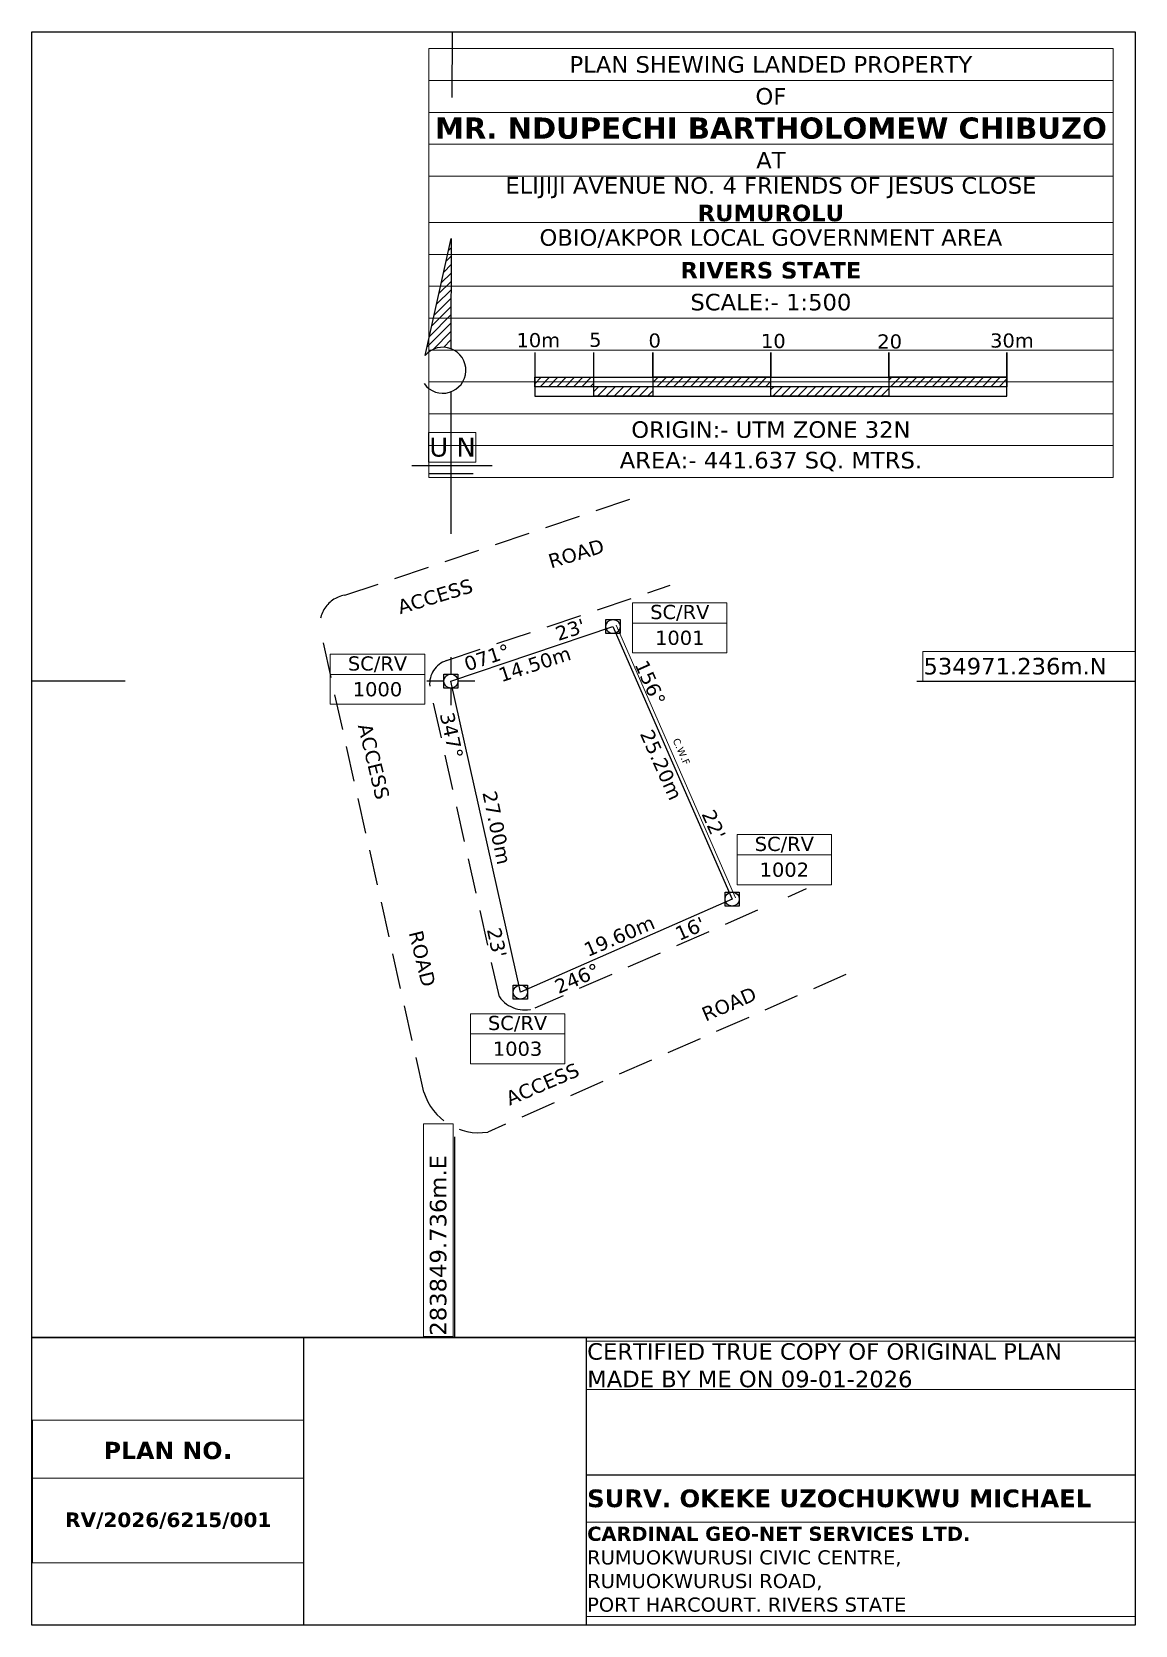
# Model space of a CAD drawing. Extents: x 283814 to 283908, y 534891 to 535026.
import ezdxf

# ---------------------------------------------------------------- set-up
doc = ezdxf.new("R2010")
doc.units = 0
doc.header["$MEASUREMENT"] = 0
doc.linetypes.add('DASHEDX2', pattern=[1.5, 1, -0.5])
for name, color, linetype in [('CADA_BEARING_DIST', 7, 'Continuous'), ('CADA_BORDER', 7, 'Continuous'), ('CADA_CERTIFICATION', 7, 'Continuous'), ('CADA_EASTARROW', 7, 'Continuous'), ('CADA_EASTCOORDINATES', 7, 'Continuous'), ('CADA_INTERIORBORDER', 7, 'Continuous'), ('CADA_NORTHARROW', 7, 'Continuous'), ('CADA_NORTHCOORDINATES', 7, 'Continuous'), ('CADA_PILLARNUMBERS', 7, 'Continuous'), ('CADA_PILLARS', 7, 'Continuous'), ('CADA_PLANNUMBER', 7, 'Continuous'), ('CADA_PRIMARYPILLAR_ARROWS', 7, 'Continuous'), ('CADA_ROAD', 7, 'DASHEDX2'), ('CADA_SCALEBAR', 7, 'Continuous'), ('CADA_SURVEYOR', 7, 'Continuous'), ('CADA_TITLEBLOCK', 7, 'Continuous')]:
    doc.layers.add(name, color=color, linetype=linetype)
doc.layers.add('CADA_BOUNDARY', color=1, linetype='Continuous', lineweight=25)
doc.layers.add('CADA_CWF', color=7, linetype='Continuous', lineweight=15)
doc.styles.get("Standard").update_dxf_attribs({"font": 'verdanab.ttf', "height": 1.8})

# ---------------------------------------------------------------- blocks, each defined once
blk = doc.blocks.new('*T4')
at = {"layer": 'Defpoints', "color": 8, "linetype": 'ByBlock', "lineweight": 0, "transparency": 16777216}
for p, q in [((0, 0), (46.5, 0)), ((0, 0), (0, -4.07)), ((46.5, 0), (46.5, -4.07)), ((0, -4.07), (46.5, -4.07))]:
    blk.add_line(p, q, dxfattribs=at)
at = {"layer": 'CADA_CERTIFICATION', "color": 0, "transparency": 16777216, "insert": (0.06, -2.04), "char_height": 1.8, "width": 46.38, "attachment_point": 4}
blk.add_mtext('{\\fVerdana|b0|i0|c0|p34;\\H0.77778x;\\C256;CERTIFIED TRUE COPY OF ORIGINAL PLAN \\PMADE BY ME ON 09-01-2026}', dxfattribs=at)
blk = doc.blocks.new('*T5')
at = {"layer": 'Defpoints', "color": 8, "linetype": 'ByBlock', "lineweight": 0, "transparency": 16777216}
for p, q in [((0, 0), (46.5, 0)), ((0, 0), (0, -12)), ((46.5, 0), (46.5, -12)), ((0, -4), (46.5, -4)), ((0, -12), (46.5, -12))]:
    blk.add_line(p, q, dxfattribs=at)
at = {"layer": 'CADA_SURVEYOR', "color": 0, "transparency": 16777216, "width": 46.38, "attachment_point": 4}
for s, insert, char_height in [('{\\C256;SURV. OKEKE UZOCHUKWU MICHAEL}', (0.06, -2), 1.5001), ('{\\C256;CARDINAL GEO-NET SERVICES LTD.\\fVerdana|b0|i0|c0|p34;\\PRUMUOKWURUSI CIVIC CENTRE, \\PRUMUOKWURUSI ROAD,\\PPORT HARCOURT. RIVERS STATE}', (0.06, -8), 1.2)]:
    blk.add_mtext(s, dxfattribs=dict(at, insert=insert, char_height=char_height))
blk = doc.blocks.new('*T6')
at = {"layer": 'Defpoints', "color": 8, "linetype": 'ByBlock', "lineweight": 0, "transparency": 16777216}
for p, q in [((0, 0), (23, 0)), ((0, 0), (0, -12.09)), ((23, 0), (23, -12.09)), ((0, -4.92), (23, -4.92)), ((0, -12.09), (23, -12.09))]:
    blk.add_line(p, q, dxfattribs=at)
at = {"layer": 'CADA_PLANNUMBER', "color": 0, "transparency": 16777216, "char_height": 1.8, "width": 22.88, "attachment_point": 5}
for s, insert in [('{\\H0.8125x;\\C256;PLAN NO\\H1.154x;.}', (11.5, -2.46)), ('{\\H0.68751x;\\C256;RV/2026/6215/001}', (11.5, -8.51))]:
    blk.add_mtext(s, dxfattribs=dict(at, insert=insert))
blk = doc.blocks.new('*T7')
at = {"layer": 'Defpoints', "color": 8, "linetype": 'ByBlock', "lineweight": 0, "transparency": 16777216}
for p, q in [((0, 0), (8, 0)), ((0, 0), (0, -4.24)), ((8, 0), (8, -4.24)), ((0, -1.72), (8, -1.72)), ((0, -4.24), (8, -4.24))]:
    blk.add_line(p, q, dxfattribs=at)
at = {"layer": 'CADA_PILLARNUMBERS', "color": 0, "transparency": 16777216, "char_height": 1.2, "width": 7.88, "attachment_point": 5}
for s, insert in [('{\\fVerdana|b0|i0|c0|p34;\\C256;SC/RV}', (4, -0.86)), ('{\\fVerdana|b0|i0|c0|p34;\\C256;1001}', (4, -2.98))]:
    blk.add_mtext(s, dxfattribs=dict(at, insert=insert))
blk = doc.blocks.new('*T8')
at = {"layer": 'Defpoints', "color": 8, "linetype": 'ByBlock', "lineweight": 0, "transparency": 16777216}
for p, q in [((0, 0), (58, 0)), ((0, 0), (0, -36.34)), ((58, 0), (58, -36.34)), ((0, -2.7), (58, -2.7)), ((0, -5.4), (58, -5.4)), ((0, -8.1), (58, -8.1)), ((0, -10.8), (58, -10.8)), ((0, -14.74), (58, -14.74)), ((0, -17.44), (58, -17.44)), ((0, -20.14), (58, -20.14)), ((0, -22.84), (58, -22.84)), ((0, -25.54), (58, -25.54)), ((0, -28.24), (58, -28.24)), ((0, -30.94), (58, -30.94)), ((0, -33.64), (58, -33.64)), ((0, -36.34), (58, -36.34))]:
    blk.add_line(p, q, dxfattribs=at)
at = {"layer": 'CADA_TITLEBLOCK', "color": 0, "lineweight": 0, "transparency": 16777216, "width": 57.88, "attachment_point": 5}
for s, insert, char_height in [('{\\fVerdana|b0|i0|c0|p34;PLAN SHEWING LANDED PROPERTY}', (29, -1.35), 1.4), ('{\\fVerdana|b0|i0|c0|p34;OF}', (29, -4.05), 1.4), ('MR. NDUPECHI BARTHOLOMEW CHIBUZO', (29, -6.75), 1.8), ('{\\fVerdana|b0|i0|c0|p34;AT}', (29, -9.45), 1.4), ('{\\fVerdana|b0|i0|c0|p34;ELIJIJI AVENUE NO. 4 FRIENDS OF JESUS CLOSE \\P}RUMUROLU', (29, -12.77), 1.4), ('{\\fVerdana|b0|i0|c0|p34;OBIO/AKPOR LOCAL GOVERNMENT AREA}', (29, -16.09), 1.4), ('RIVERS STATE', (29, -18.79), 1.4), ('{\\fVerdana|b0|i0|c0|p34;SCALE:- 1:500}', (29, -21.49), 1.4), ('{\\fVerdana|b0|i0|c0|p34;\\C5;ORIGIN:- UTM ZONE 32N}', (29, -32.29), 1.4), ('{\\fVerdana|b0|i0|c0|p34;\\C1;AREA:- 441.637 SQ. MTRS.}', (29, -34.99), 1.4)]:
    blk.add_mtext(s, dxfattribs=dict(at, insert=insert, char_height=char_height))
blk = doc.blocks.new('*T9')
at = {"layer": 'Defpoints', "color": 8, "linetype": 'ByBlock', "lineweight": 0, "transparency": 16777216}
for p, q in [((0, 0), (0, 18)), ((0, 18), (2.52, 18)), ((2.52, 0), (2.52, 18)), ((0, 0), (2.52, 0))]:
    blk.add_line(p, q, dxfattribs=at)
at = {"layer": 'CADA_EASTCOORDINATES', "color": 0, "transparency": 16777216, "insert": (1.26, 0.06), "char_height": 1.8, "width": 17.88, "attachment_point": 4, "rotation": 90}
blk.add_mtext('{\\fVerdana|b0|i0|c0|p34;\\H0.77778x;\\C256;283849.736m.E}', dxfattribs=at)
blk = doc.blocks.new('*T10')
at = {"layer": 'Defpoints', "color": 8, "linetype": 'ByBlock', "lineweight": 0, "transparency": 16777216}
for p, q in [((0, 0), (18, 0)), ((0, 0), (0, -2.52)), ((18, 0), (18, -2.52)), ((0, -2.52), (18, -2.52))]:
    blk.add_line(p, q, dxfattribs=at)
at = {"layer": 'CADA_NORTHCOORDINATES', "color": 0, "transparency": 16777216, "insert": (0.06, -1.26), "char_height": 1.8, "width": 17.88, "attachment_point": 4}
blk.add_mtext('{\\fVerdana|b0|i0|c0|p34;\\H0.77778x;\\C256;534971.236m.N}', dxfattribs=at)
blk = doc.blocks.new('PEG_SYMBOL')
at = {"color": 7}
blk.add_lwpolyline([(-0.6, 0.6), (0.6, 0.6), (0.6, -0.6), (-0.6, -0.6)], close=True, dxfattribs=at)
blk.add_circle((0, 0), 0.6, dxfattribs=at)
blk = doc.blocks.new('*T11')
at = {"layer": 'Defpoints', "color": 8, "linetype": 'ByBlock', "lineweight": 0, "transparency": 16777216}
for p, q in [((0, 0), (8, 0)), ((0, 0), (0, -4.24)), ((8, 0), (8, -4.24)), ((0, -1.72), (8, -1.72)), ((0, -4.24), (8, -4.24))]:
    blk.add_line(p, q, dxfattribs=at)
at = {"layer": 'CADA_PILLARNUMBERS', "color": 0, "transparency": 16777216, "char_height": 1.2, "width": 7.88, "attachment_point": 5}
for s, insert in [('{\\fVerdana|b0|i0|c0|p34;\\C256;SC/RV}', (4, -0.86)), ('{\\fVerdana|b0|i0|c0|p34;\\C256;1000}', (4, -2.98))]:
    blk.add_mtext(s, dxfattribs=dict(at, insert=insert))
blk = doc.blocks.new('*T12')
at = {"layer": 'Defpoints', "color": 8, "linetype": 'ByBlock', "lineweight": 0, "transparency": 16777216}
for p, q in [((0, 0), (8, 0)), ((0, 0), (0, -4.24)), ((8, 0), (8, -4.24)), ((0, -1.72), (8, -1.72)), ((0, -4.24), (8, -4.24))]:
    blk.add_line(p, q, dxfattribs=at)
at = {"layer": 'CADA_PILLARNUMBERS', "color": 0, "transparency": 16777216, "char_height": 1.2, "width": 7.88, "attachment_point": 5}
for s, insert in [('{\\fVerdana|b0|i0|c0|p34;\\C256;SC/RV}', (4, -0.86)), ('{\\fVerdana|b0|i0|c0|p34;\\C256;1002}', (4, -2.98))]:
    blk.add_mtext(s, dxfattribs=dict(at, insert=insert))
blk = doc.blocks.new('*T13')
at = {"layer": 'Defpoints', "color": 8, "linetype": 'ByBlock', "lineweight": 0, "transparency": 16777216}
for p, q in [((0, 0), (8, 0)), ((0, 0), (0, -4.24)), ((8, 0), (8, -4.24)), ((0, -1.72), (8, -1.72)), ((0, -4.24), (8, -4.24))]:
    blk.add_line(p, q, dxfattribs=at)
at = {"layer": 'CADA_PILLARNUMBERS', "color": 0, "transparency": 16777216, "char_height": 1.2, "width": 7.88, "attachment_point": 5}
for s, insert in [('{\\fVerdana|b0|i0|c0|p34;\\C256;SC/RV}', (4, -0.86)), ('{\\fVerdana|b0|i0|c0|p34;\\C256;1003}', (4, -2.98))]:
    blk.add_mtext(s, dxfattribs=dict(at, insert=insert))
blk = doc.blocks.new('BORDER_BLOCK')
at = {"layer": 'CADA_BORDER'}
for p, q in [((283814.23, 534915.62), (283907.73, 534915.62)), ((283837.26, 534915.62), (283837.26, 534891.25)), ((283861.22, 534915.62), (283861.22, 534891.25)), ((283861.22, 534903.98), (283907.73, 534903.98))]:
    blk.add_line(p, q, dxfattribs=at)
blk.add_lwpolyline([(283814.23, 535026.25), (283907.73, 535026.25), (283907.73, 534891.25), (283814.23, 534891.25)], close=True, dxfattribs=at)
blk = doc.blocks.new('*T15')
at = {"layer": 'Defpoints', "color": 8, "linetype": 'ByBlock', "lineweight": 0, "transparency": 16777216}
for p, q in [((0, 0), (4, 0)), ((0, 0), (0, -2.52)), ((4, 0), (4, -2.52)), ((0, -2.52), (4, -2.52))]:
    blk.add_line(p, q, dxfattribs=at)
at = {"layer": 'CADA_NORTHARROW', "color": 0, "transparency": 16777216, "insert": (0.06, -1.26), "char_height": 1.6, "width": 3.88, "attachment_point": 4}
blk.add_mtext('{\\fVerdana|b0|i0|c0|p34;\\C256;U N}', dxfattribs=at)
blk = doc.blocks.new('*T16')
at = {"layer": 'Defpoints', "color": 8, "linetype": 'ByBlock', "lineweight": 0, "transparency": 16777216}
for p, q in [((0, 0), (8, 0)), ((0, 0), (0, -4.24)), ((8, 0), (8, -4.24)), ((0, -1.72), (8, -1.72)), ((0, -4.24), (8, -4.24))]:
    blk.add_line(p, q, dxfattribs=at)
at = {"layer": 'CADA_PILLARNUMBERS', "color": 0, "transparency": 16777216, "char_height": 1.2, "width": 7.88, "attachment_point": 5}
for s, insert in [('{\\fVerdana|b0|i0|c0|p34;\\C256;SC/RV}', (4, -0.86)), ('{\\fVerdana|b0|i0|c0|p34;\\C256;1001}', (4, -2.98))]:
    blk.add_mtext(s, dxfattribs=dict(at, insert=insert))

msp = doc.modelspace()

# ---------------------------------------------------------------- hatches: boundary and pattern name
at = {"layer": 'CADA_NORTHARROW'}
h = msp.add_hatch(dxfattribs=at)
h.set_pattern_fill('ANSI31', scale=4, style=0)
h.set_pattern_definition([(45, (-224391.91003, 331901.93664), (-0.3535533906, 0.3535533906), [])])
h.paths.add_polyline_path([(283849.77, 535008.75), (283847.56, 534998.84, -0.317481), (283849.74, 534999.41)])
at = {"layer": 'CADA_SCALEBAR'}
h = msp.add_hatch(dxfattribs=at)
h.set_pattern_fill('ANSI31', scale=4)
h.paths.add_polyline_path([(283861.86, 534996.98), (283856.86, 534996.98), (283856.86, 534996.18), (283861.86, 534996.18)])
h.paths.add_polyline_path([(283866.86, 534996.18), (283861.86, 534996.18), (283861.86, 534995.38), (283866.86, 534995.38)])
h.paths.add_polyline_path([(283876.86, 534996.98), (283866.86, 534996.98), (283866.86, 534996.18), (283876.86, 534996.18)])
h.paths.add_polyline_path([(283886.86, 534996.18), (283876.86, 534996.18), (283876.86, 534995.38), (283886.86, 534995.38)])
h.paths.add_polyline_path([(283896.86, 534996.98), (283886.86, 534996.98), (283886.86, 534996.18), (283896.86, 534996.18)])

# ---------------------------------------------------------------- linework, layer by layer
at = {"layer": 'CADA_BOUNDARY'}
msp.add_lwpolyline([(283849.74, 534971.24), (283863.48, 534975.86), (283873.58, 534952.77), (283855.63, 534944.89)], close=True, dxfattribs=at)
at = {"layer": 'CADA_CWF', "color": 7}
msp.add_line((283863.75, 534975.98), (283873.85, 534952.89), dxfattribs=at)
at = {"layer": 'CADA_EASTARROW'}
for p, q in [((283822.13, 534971.24), (283814.23, 534971.24)), ((283889.23, 534971.24), (283907.73, 534971.24))]:
    msp.add_line(p, q, dxfattribs=at)
at = {"layer": 'CADA_INTERIORBORDER', "color": 7}
msp.add_lwpolyline([(283814.23, 535026.25), (283907.73, 535026.25), (283907.73, 534915.62), (283814.23, 534915.62)], close=True, dxfattribs=at)
at = {"layer": 'CADA_NORTHARROW', "color": 7}
msp.add_line((283849.85, 535026.25), (283849.83, 535020.7), dxfattribs=at)
at = {"layer": 'CADA_NORTHARROW'}
for p, q in [((283847.56, 534998.84), (283849.77, 535008.75)), ((283849.77, 535008.75), (283849.74, 534999.41)), ((283849.74, 534995.76), (283849.74, 534983.72)), ((283853.24, 534989.47), (283846.43, 534989.47)), ((283847.85, 534988.82), (283851.62, 534988.82)), ((283850.05, 534932.62), (283850.05, 534915.62))]:
    msp.add_line(p, q, dxfattribs=at)
msp.add_arc((283849.06, 534997.58), 1.95, 215.4883, 140.0377, dxfattribs=at)
at = {"layer": 'CADA_PRIMARYPILLAR_ARROWS', "color": 7}
for p, q in [((283849.74, 534973.28), (283849.74, 534971.86)), ((283849.11, 534971.24), (283847.7, 534971.24)), ((283849.74, 534970.61), (283849.74, 534969.2)), ((283851.77, 534971.24), (283850.36, 534971.24))]:
    msp.add_line(p, q, dxfattribs=at)
at = {"layer": 'CADA_ROAD', "ltscale": 3}
for p, q in [((283840.74, 534978.51), (283865.54, 534986.86)), ((283849.37, 534972.98), (283868.33, 534979.36)), ((283847.45, 534936.41), (283838.78, 534975.16)), ((283853.85, 534944.48), (283847.95, 534970.83)), ((283879.86, 534953.63), (283878.3, 534952.94)), ((283875.73, 534951.82), (283856.87, 534943.53)), ((283883.22, 534946.37), (283852.86, 534933.03))]:
    msp.add_line(p, q, dxfattribs=at)
for centre, radius, start, end in [((283841.18, 534976.01), 2.55, 100.0652, 199.5022), ((283849.99, 534971.02), 2.05, 107.6756, 185.5132), ((283855.99, 534946.01), 2.63, 215.5169, 289.635), ((283852.1, 534937.82), 4.85, 196.9232, 279.0084)]:
    msp.add_arc(centre, radius, start, end, dxfattribs=at)
at = {"layer": 'CADA_SCALEBAR', "color": 7}
msp.add_lwpolyline([(283856.86, 534999.09), (283856.86, 534995.38), (283896.86, 534995.38), (283896.86, 534999.09), (283896.86, 534996.18), (283856.86, 534996.18), (283856.86, 534996.98), (283896.86, 534996.98), (283886.86, 534996.98), (283886.86, 534999.09), (283886.86, 534995.38), (283876.86, 534995.38), (283876.86, 534999.09), (283876.86, 534996.98), (283866.86, 534996.98), (283866.86, 534999.09), (283866.86, 534995.38), (283861.86, 534995.38), (283861.86, 534999.09)], dxfattribs=at)

# ---------------------------------------------------------------- block references
for name, p in [('*T8', (283847.86, 535024.83)), ('*T15', (283847.85, 534992.31)), ('*T7', (283865.14, 534977.88)), ('*T16', (283865.14, 534977.88)), ('*T11', (283839.52, 534973.52)), ('*T10', (283889.73, 534973.75)), ('*T12', (283874, 534958.23)), ('*T13', (283851.39, 534943.06)), ('*T9', (283847.41, 534915.72)), ('*T4', (283861.23, 534915.3)), ('*T6', (283814.29, 534908.61)), ('*T5', (283861.23, 534903.98))]:
    msp.add_blockref(name, p)
at = {"layer": 'CADA_BORDER', "color": 7}
msp.add_blockref('BORDER_BLOCK', (0, 0), dxfattribs=at)
at = {"layer": 'CADA_PILLARS', "color": 7}
for p in [(283863.48, 534975.86), (283849.74, 534971.24), (283873.58, 534952.77), (283855.63, 534944.89)]:
    msp.add_blockref('PEG_SYMBOL', p, dxfattribs=at)

# ---------------------------------------------------------------- texts
at = {"layer": 'CADA_BEARING_DIST', "char_height": 1.2, "width": 30.8858, "attachment_point": 1}
for s, insert, rotation in [("\\pt12.46;{\\fVerdana|b0|i0|c0|p34;071°        23'}", (283850.73, 534973.2), 18.3596), ('{\\fVerdana|b0|i0|c0|p34;14.50m}', (283853.65, 534972.28), 17.9817), ("\\pt0;{\\fVerdana|b0|i0|c0|p34; 156°^I^I^I22'}", (283866.17, 534973.63), 294.1175), ("\\pt0;{\\fVerdana|b0|i0|c0|p34; 347°^I^I^I^I23'}", (283849.86, 534969.21), 282.3154), ('{\\fVerdana|b0|i0|c0|p34;25.20m}', (283866.83, 534967.28), 294.1175), ('{\\fVerdana|b0|i0|c0|p34;27.00m}', (283853.58, 534962.04), 281.7661), ("{\\fVerdana|b0|i0|c0|p34; 246°^I^I    16'}", (283857.9, 534945.6), 23.7148), ('{\\fVerdana|b0|i0|c0|p34;19.60m}', (283860.87, 534948.95), 23.2244)]:
    msp.add_mtext(s, dxfattribs=dict(at, insert=insert, rotation=rotation))
at = {"layer": 'CADA_CWF', "insert": (283869.07, 534966.48), "char_height": 0.6, "width": 2.6008, "attachment_point": 1, "rotation": 294.1175}
msp.add_mtext('{\\fVerdana|b0|i0|c0|p34;C.W.F}', dxfattribs=at)
at = {"layer": 'CADA_ROAD', "char_height": 1.2, "width": 30.8858, "attachment_point": 1}
for s, insert, rotation in [('{\\fVerdana|b0|i0|c0|p34;     ACCESS             ROAD}', (283842.59, 534977.29), 16.8825), ('{\\fVerdana|b0|i0|c0|p34;ACCESS                      ROAD}', (283843.01, 534967.76), 283.8203), ('{\\fVerdana|b0|i0|c0|p34;ACCESS                      ROAD}', (283854.25, 534936.36), 23.2244)]:
    msp.add_mtext(s, dxfattribs=dict(at, insert=insert, rotation=rotation))
at = {"layer": 'CADA_SCALEBAR', "char_height": 1.2, "attachment_point": 1}
for s, insert, width in [('{\\fVerdana|b0|i0|c0|p34;10m}', (283855.3, 535000.73), 23.9164), ('{\\fVerdana|b0|i0|c0|p34;5}', (283861.46, 535000.76), 23.3974), ('{\\fVerdana|b0|i0|c0|p34;0}', (283866.49, 535000.7), 23.9164), ('{\\fVerdana|b0|i0|c0|p34;10}', (283876.02, 535000.66), 23.9164), ('{\\fVerdana|b0|i0|c0|p34;20}', (283885.88, 535000.62), 23.9164), ('{\\fVerdana|b0|i0|c0|p34;30m}', (283895.44, 535000.7), 23.9164)]:
    msp.add_mtext(s, dxfattribs=dict(at, insert=insert, width=width))

doc.saveas('drawing.dxf')
